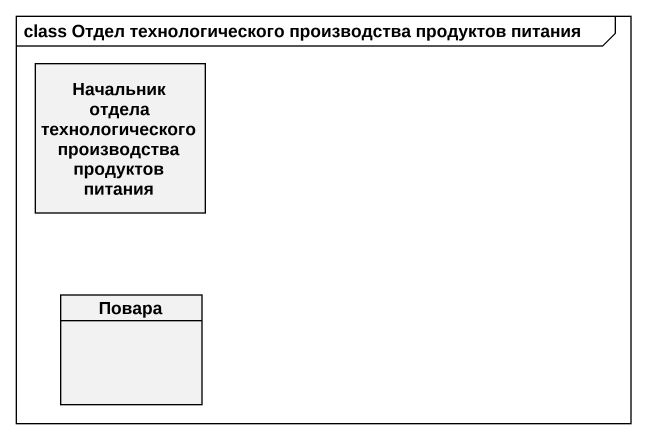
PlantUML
@startuml
mainframe class Отдел технологического производства продуктов питания
hide circle
hide empty members
class "Начальник отдела технологического производства продуктов питания" as Начальник_отдела
class Повара
@enduml
